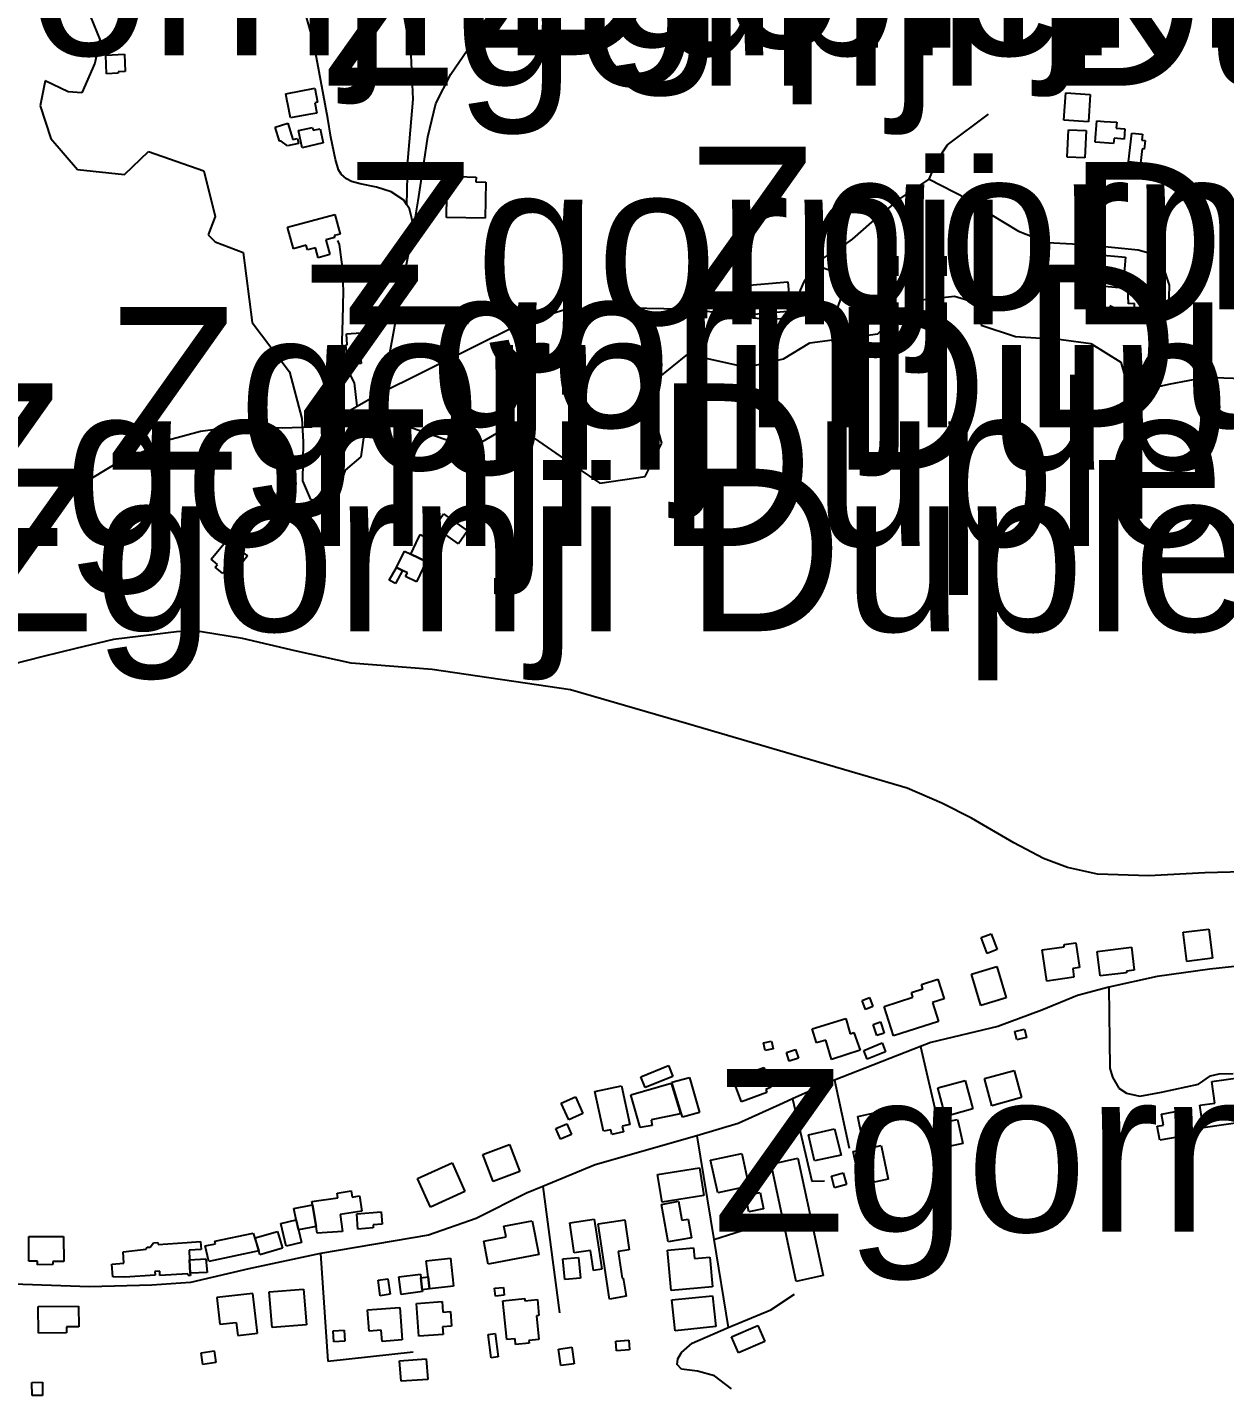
# Model space of a CAD drawing. Extents: x -8864 to 13231, y -7697 to 8949.
# Drawn here: x 3542 to 3999, y 3204 to 3726 of the extents above; entities that cross this region are included whole.
import ezdxf

# ---------------------------------------------------------------- set-up
doc = ezdxf.new("R2010")
doc.units = 0
for name, color, linetype in [('OSM_BUILDING_GARAGE', 9, 'CONTINUOUS'), ('OSM_BUILDING_GREENHOUSE', 9, 'CONTINUOUS'), ('OSM_BUILDING_HOUSE', 9, 'CONTINUOUS'), ('OSM_BUILDING_YES', 9, 'CONTINUOUS'), ('OSM_HIGHWAY_RESIDENTIAL', 8, 'CONTINUOUS'), ('OSM_HIGHWAY_SERVICE', 8, 'CONTINUOUS'), ('OSM_HIGHWAY_TRACK', 8, 'CONTINUOUS'), ('OSM_HIGHWAY_UNCLASSIFIED', 8, 'CONTINUOUS'), ('OSM_LABELS', 8, 'CONTINUOUS'), ('OSM_WATERWAY_STREAM', 4, 'CONTINUOUS')]:
    doc.layers.add(name, color=color, linetype=linetype)

msp = doc.modelspace()

# ---------------------------------------------------------------- linework, layer by layer
at = {"layer": 'OSM_BUILDING_GARAGE'}
for p, q in [((3859.058617, 3310.651029), (3864.78603, 3311.829695)), ((3860.612982, 3303.112013), (3859.058617, 3310.651029)), ((3864.78603, 3311.829695), (3866.340394, 3304.290679)), ((3866.340394, 3304.290679), (3860.612982, 3303.112013))]:
    msp.add_line(p, q, dxfattribs=at)
at = {"layer": 'OSM_BUILDING_GREENHOUSE'}
for p, q in [((3825.926914, 3292.481778), (3836.164281, 3294.672318)), ((3835.536409, 3247.703581), (3825.926914, 3292.481778)), ((3836.164281, 3294.672318), (3845.773776, 3249.894121)), ((3845.773776, 3249.894121), (3835.536409, 3247.703581))]:
    msp.add_line(p, q, dxfattribs=at)
at = {"layer": 'OSM_BUILDING_HOUSE'}
for p, q in [((3702.029503, 3653.709617), (3702.374067, 3670.255422)), ((3702.374067, 3670.255422), (3706.416946, 3670.177585)), ((3706.416946, 3670.177585), (3706.401632, 3669.299145)), ((3706.401632, 3669.299145), (3713.361817, 3669.154592)), ((3713.361817, 3669.154592), (3713.323532, 3667.297637)), ((3713.323532, 3667.297637), (3717.106075, 3667.2198)), ((3717.106075, 3667.2198), (3716.81511, 3653.398271)), ((3716.81511, 3653.398271), (3702.029503, 3653.709617)), ((3814.648199, 3627.690004), (3832.335796, 3629.135538)), ((3832.335796, 3629.135538), (3833.178063, 3618.927844)), ((3815.429209, 3618.182838), (3814.648199, 3627.690004)), ((3833.178063, 3618.927844), (3832.083116, 3618.838888)), ((3832.083116, 3618.838888), (3832.175, 3617.771416)), ((3816.317418, 3618.249555), (3815.429209, 3618.182838)), ((3816.4629, 3616.481555), (3816.317418, 3618.249555)), ((3832.175, 3617.771416), (3816.4629, 3616.481555)), ((3612.312801, 3523.255729), (3619.066248, 3531.473034)), ((3619.066248, 3531.473034), (3624.977427, 3526.591577)), ((3624.977427, 3526.591577), (3624.387841, 3525.879929)), ((3624.387841, 3525.879929), (3626.095345, 3524.53447)), ((3614.671148, 3521.298698), (3612.312801, 3523.255729)), ((3613.790596, 3520.231227), (3614.671148, 3521.298698)), ((3616.700244, 3517.807177), (3613.790596, 3520.231227)), ((3626.095345, 3524.53447), (3619.847258, 3516.572914)), ((3617.320459, 3518.585542), (3616.700244, 3517.807177)), ((3619.847258, 3516.572914), (3617.320459, 3518.585542)), ((3983.208707, 3380.915103), (3992.971342, 3382.160486)), ((3984.632903, 3369.817849), (3983.208707, 3380.915103)), ((3992.971342, 3382.160486), (3994.395538, 3371.063233)), ((3929.364903, 3374.165571), (3937.818197, 3375.433193)), ((3931.148977, 3362.256594), (3929.364903, 3374.165571)), ((3937.703342, 3376.200438), (3942.159698, 3376.867608)), ((3937.818197, 3375.433193), (3937.703342, 3376.200438)), ((3942.159698, 3376.867608), (3943.56858, 3367.493875)), ((3994.395538, 3371.063233), (3984.632903, 3369.817849)), ((3883.308237, 3361.022331), (3889.495068, 3363.023839)), ((3889.495068, 3363.023839), (3891.937641, 3355.495943)), ((3902.435345, 3364.903034), (3912.129067, 3367.805221)), ((3905.995835, 3353.038535), (3902.435345, 3364.903034)), ((3912.129067, 3367.805221), (3915.689557, 3355.940723)), ((3941.508856, 3363.813323), (3931.148977, 3362.256594)), ((3943.56858, 3367.493875), (3941.01881, 3367.104693)), ((3941.01881, 3367.104693), (3941.508856, 3363.813323)), ((3879.449125, 3357.97559), (3883.836568, 3359.398885)), ((3880.054025, 3356.107515), (3879.449125, 3357.97559)), ((3883.836568, 3359.398885), (3883.308237, 3361.022331)), ((3869.058618, 3352.549277), (3880.054025, 3356.107515)), ((3872.688021, 3341.351948), (3869.058618, 3352.549277)), ((3891.937641, 3355.495943), (3887.542541, 3354.072648)), ((3887.542541, 3354.072648), (3889.862602, 3346.911695)), ((3915.689557, 3355.940723), (3905.995835, 3353.038535)), ((3841.585415, 3344.131821), (3854.410837, 3348.012524)), ((3854.410837, 3348.012524), (3856.125998, 3342.163671)), ((3843.224006, 3338.716628), (3841.585415, 3344.131821)), ((3856.125998, 3342.163671), (3857.511909, 3342.63069)), ((3857.511909, 3342.63069), (3859.908541, 3335.981233)), ((3889.862602, 3346.911695), (3872.688021, 3341.351948)), ((3846.761525, 3339.7841), (3843.224006, 3338.716628)), ((3849.027988, 3332.311801), (3846.761525, 3339.7841)), ((3859.908541, 3335.981233), (3849.027988, 3332.311801)), ((3758.652787, 3320.147076), (3768.79827, 3322.337616)), ((3768.79827, 3322.337616), (3771.991226, 3307.604288)), ((3772.458301, 3318.868334), (3787.825837, 3323.371729)), ((3787.825837, 3323.371729), (3791.348043, 3311.640664)), ((3994.104574, 3323.938823), (4005.00044, 3325.506671)), ((3995.291404, 3315.710398), (3994.104574, 3323.938823)), ((3761.945283, 3304.968968), (3758.652787, 3320.147076)), ((3776.026449, 3306.370024), (3772.458301, 3318.868334)), ((3791.348043, 3311.640664), (3780.122927, 3309.338929)), ((3989.556334, 3314.887556), (3995.291404, 3315.710398)), ((3990.789106, 3306.281068), (3989.556334, 3314.887556)), ((3764.724763, 3305.569421), (3761.945283, 3304.968968)), ((3765.115268, 3303.790302), (3764.724763, 3305.569421)), ((3771.991226, 3307.604288), (3769.119863, 3306.981596)), ((3769.119863, 3306.981596), (3769.602252, 3304.768817)), ((3780.528746, 3307.248464), (3776.026449, 3306.370024)), ((3780.122927, 3309.338929), (3780.528746, 3307.248464)), ((3840.214817, 3303.62351), (3850.069336, 3305.880767)), ((3850.069336, 3305.880767), (3852.642077, 3295.817626)), ((4007.420042, 3308.671759), (3990.789106, 3306.281068)), ((3769.602252, 3304.768817), (3765.115268, 3303.790302)), ((3842.473623, 3293.660444), (3840.214817, 3303.62351)), ((3715.911588, 3296.095613), (3726.103013, 3299.976316)), ((3719.839612, 3285.765604), (3715.911588, 3296.095613)), ((3726.103013, 3299.976316), (3730.031038, 3289.635188)), ((3852.642077, 3295.817626), (3842.473623, 3293.660444)), ((3857.236258, 3297.240921), (3867.871788, 3299.542656)), ((3860.015738, 3284.420146), (3857.236258, 3297.240921)), ((3867.871788, 3299.542656), (3870.651268, 3286.721881)), ((3691.057067, 3286.977629), (3704.188768, 3292.88208)), ((3704.188768, 3292.88208), (3709.104542, 3281.973857)), ((3782.649727, 3288.456522), (3798.553251, 3290.991766)), ((3798.553251, 3290.991766), (3800.22247, 3280.506084)), ((3695.972841, 3276.058287), (3691.057067, 3286.977629)), ((3730.031038, 3289.635188), (3719.839612, 3285.765604)), ((3784.326603, 3277.97084), (3782.649727, 3288.456522)), ((3870.651268, 3286.721881), (3860.015738, 3284.420146)), ((3709.104542, 3281.973857), (3695.972841, 3276.058287)), ((3800.22247, 3280.506084), (3784.326603, 3277.97084)), ((3724.005003, 3268.786139), (3734.786015, 3270.865484)), ((3734.786015, 3270.865484), (3737.282187, 3257.966873)), ((3542.642043, 3264.783122), (3555.980483, 3264.860958)), ((3542.703299, 3255.442748), (3542.642043, 3264.783122)), ((3555.980483, 3264.860958), (3556.034081, 3255.309314)), ((3716.325064, 3262.992883), (3724.808985, 3264.638568)), ((3724.808985, 3264.638568), (3724.005003, 3268.786139)), ((3578.675738, 3258.91203), (3587.504223, 3259.957262)), ((3578.97436, 3254.664383), (3578.675738, 3258.91203)), ((3587.504223, 3259.957262), (3587.887071, 3260.691148)), ((3587.887071, 3260.691148), (3588.989675, 3260.813463)), ((3588.989675, 3260.813463), (3590.222447, 3262.436909)), ((3590.222447, 3262.436909), (3591.952922, 3262.548104)), ((3591.952922, 3262.548104), (3592.067776, 3261.825337)), ((3592.067776, 3261.825337), (3603.162724, 3262.503626)), ((3603.162724, 3262.503626), (3608.262265, 3262.915047)), ((3608.507288, 3259.846067), (3603.82888, 3259.601438)), ((3603.82888, 3259.601438), (3604.027961, 3255.876408)), ((3608.262265, 3262.915047), (3608.507288, 3259.846067)), ((3718.024911, 3254.241843), (3716.325064, 3262.992883)), ((3786.45524, 3259.645916), (3796.386328, 3260.546595)), ((3787.848808, 3244.234299), (3786.45524, 3259.645916)), ((3796.386328, 3260.546595), (3796.76152, 3256.443502)), ((3546.003452, 3255.464987), (3542.703299, 3255.442748)), ((3546.011109, 3254.063931), (3546.003452, 3255.464987)), ((3551.838063, 3254.097289), (3546.011109, 3254.063931)), ((3556.034081, 3255.309314), (3551.830406, 3255.287075)), ((3551.830406, 3255.287075), (3551.838063, 3254.097289)), ((3574.395492, 3254.30856), (3578.97436, 3254.664383)), ((3574.770684, 3249.371505), (3574.395492, 3254.30856)), ((3604.027961, 3255.876408), (3604.295955, 3250.817039)), ((3737.282187, 3257.966873), (3718.024911, 3254.241843)), ((3796.76152, 3256.443502), (3802.542531, 3256.966118)), ((3802.542531, 3256.966118), (3803.568565, 3245.657594)), ((3579.380179, 3249.349266), (3574.770684, 3249.371505)), ((3590.850318, 3250.027555), (3579.380179, 3249.349266)), ((3592.642049, 3251.617642), (3590.758434, 3251.495328)), ((3590.758434, 3251.495328), (3590.850318, 3250.027555)), ((3592.733932, 3249.91636), (3592.642049, 3251.617642)), ((3603.423061, 3250.516813), (3592.733932, 3249.91636)), ((3603.461345, 3249.92748), (3603.423061, 3250.516813)), ((3604.33424, 3249.960838), (3603.461345, 3249.92748)), ((3604.295955, 3250.817039), (3604.33424, 3249.960838)), ((3628.231639, 3243.088992), (3614.395497, 3241.510024)), ((3629.9468, 3227.933123), (3628.231639, 3243.088992)), ((3634.449098, 3243.711683), (3647.557828, 3244.723557)), ((3635.498102, 3230.123663), (3634.449098, 3243.711683)), ((3647.557828, 3244.723557), (3648.599176, 3231.135537)), ((3803.568565, 3245.657594), (3787.848808, 3244.234299)), ((3614.395497, 3241.510024), (3615.559356, 3231.324568)), ((3671.95293, 3236.828717), (3684.257679, 3237.751635)), ((3684.257679, 3237.751635), (3685.176515, 3225.353401)), ((3690.605306, 3239.275006), (3700.413883, 3239.975534)), ((3691.508828, 3226.754457), (3690.605306, 3239.275006)), ((3700.413883, 3239.975534), (3700.704848, 3235.928038)), ((3788.101488, 3240.676062), (3803.583879, 3242.24391)), ((3789.303632, 3228.856041), (3788.101488, 3240.676062)), ((3803.583879, 3242.24391), (3804.786023, 3230.423889)), ((3672.557831, 3228.700368), (3671.95293, 3236.828717)), ((3700.704848, 3235.928038), (3703.599182, 3236.139309)), ((3703.599182, 3236.139309), (3703.997344, 3230.590682)), ((3615.559356, 3231.324568), (3621.861041, 3232.047335)), ((3621.861041, 3232.047335), (3622.427657, 3227.076922)), ((3622.427657, 3227.076922), (3629.9468, 3227.933123)), ((3648.599176, 3231.135537), (3635.498102, 3230.123663)), ((3677.18264, 3229.045072), (3672.557831, 3228.700368)), ((3677.504233, 3224.775187), (3677.18264, 3229.045072)), ((3700.812045, 3227.421626), (3691.508828, 3226.754457)), ((3703.997344, 3230.590682), (3700.605307, 3230.346053)), ((3700.605307, 3230.346053), (3700.812045, 3227.421626)), ((3804.786023, 3230.423889), (3789.303632, 3228.856041)), ((3685.176515, 3225.353401), (3677.504233, 3224.775187))]:
    msp.add_line(p, q, dxfattribs=at)
at = {"layer": 'OSM_BUILDING_YES'}
for p, q in [((3572.067774, 3715.678549), (3579.25001, 3715.978776)), ((3572.351082, 3708.595432), (3572.067774, 3715.678549)), ((3579.25001, 3715.978776), (3579.518004, 3709.384916)), ((3576.807437, 3708.773344), (3572.351082, 3708.595432)), ((3579.518004, 3709.384916), (3576.792124, 3709.273721)), ((3576.792124, 3709.273721), (3576.807437, 3708.773344)), ((3640.75844, 3700.934102), (3651.884015, 3703.013447)), ((3651.884015, 3703.013447), (3652.879421, 3697.676091)), ((3641.294428, 3698.076392), (3640.75844, 3700.934102)), ((3641.508823, 3696.931085), (3641.294428, 3698.076392)), ((3652.879421, 3697.676091), (3651.876358, 3697.487059)), ((3651.876358, 3697.487059), (3652.60377, 3693.561878)), ((3937.63443, 3690.882081), (3938.338871, 3701.234328)), ((3938.338871, 3701.234328), (3947.703343, 3700.589398)), ((3947.703343, 3700.589398), (3947.006559, 3690.24827)), ((3642.488915, 3691.682684), (3641.508823, 3696.931085)), ((3648.767629, 3692.850231), (3642.488915, 3691.682684)), ((3652.60377, 3693.561878), (3648.767629, 3692.850231)), ((3636.69259, 3688.124446), (3641.547108, 3689.647817)), ((3638.338838, 3682.77597), (3636.69259, 3688.124446)), ((3641.547108, 3689.647817), (3643.438379, 3683.509857)), ((3645.605301, 3686.890183), (3650.957522, 3688.068849)), ((3647.02184, 3680.351921), (3645.605301, 3686.890183)), ((3650.957522, 3688.068849), (3651.217859, 3687.012497)), ((3651.217859, 3687.012497), (3653.813572, 3687.568472)), ((3653.813572, 3687.568472), (3655.008059, 3682.153279)), ((3947.006559, 3690.24827), (3937.63443, 3690.882081)), ((3938.959085, 3676.693608), (3939.380219, 3687.201529)), ((3939.380219, 3687.201529), (3946.141322, 3686.934661)), ((3946.141322, 3686.934661), (3945.712532, 3676.415621)), ((3949.609929, 3682.475744), (3950.214829, 3690.604093)), ((3950.214829, 3690.604093), (3953.070879, 3690.381703)), ((3953.070879, 3690.381703), (3957.818199, 3690.036999)), ((3957.818199, 3690.036999), (3957.657403, 3687.82422)), ((3957.657403, 3687.82422), (3960.926928, 3687.590711)), ((3960.926928, 3687.590711), (3960.635964, 3683.632171)), ((3638.997337, 3682.864926), (3638.338838, 3682.77597)), ((3641.43991, 3681.007971), (3638.997337, 3682.864926)), ((3645.574673, 3681.886411), (3641.43991, 3681.007971)), ((3643.438379, 3683.509857), (3645.176511, 3683.8768)), ((3645.176511, 3683.8768), (3645.574673, 3681.886411)), ((3655.008059, 3682.153279), (3647.02184, 3680.351921)), ((3956.639026, 3681.953128), (3949.609929, 3682.475744)), ((3956.784508, 3683.921278), (3956.639026, 3681.953128)), ((3960.635964, 3683.632171), (3956.784508, 3683.921278)), ((3962.335811, 3674.992326), (3963.553269, 3685.922787)), ((3963.553269, 3685.922787), (3967.680375, 3685.455768)), ((3967.680375, 3685.455768), (3967.427695, 3683.265228)), ((3967.427695, 3683.265228), (3968.675781, 3683.131794)), ((3968.675781, 3683.131794), (3968.292932, 3679.795946)), ((3945.712532, 3676.415621), (3938.959085, 3676.693608)), ((3967.504264, 3679.884902), (3966.899364, 3674.480829)), ((3968.292932, 3679.795946), (3967.504264, 3679.884902)), ((3966.899364, 3674.480829), (3962.335811, 3674.992326)), ((3641.416939, 3650.051304), (3659.403159, 3654.910522)), ((3643.660431, 3641.767282), (3641.416939, 3650.051304)), ((3659.403159, 3654.910522), (3661.439912, 3647.404864)), ((3659.464414, 3646.048286), (3656.041749, 3645.125368)), ((3656.041749, 3645.125368), (3657.557829, 3639.543383)), ((3661.439912, 3647.404864), (3659.257676, 3646.815531)), ((3659.257676, 3646.815531), (3659.464414, 3646.048286)), ((3648.560891, 3643.090501), (3643.660431, 3641.767282)), ((3649.035623, 3641.322502), (3648.560891, 3643.090501)), ((3652.121381, 3642.156464), (3649.035623, 3641.322502)), ((3653.155072, 3638.353597), (3652.121381, 3642.156464)), ((3657.557829, 3639.543383), (3653.155072, 3638.353597)), ((3839.456777, 3617.715819), (3845.574695, 3634.684165)), ((3845.574695, 3634.684165), (3855.505784, 3631.081449)), ((3948.905488, 3627.734482), (3949.900893, 3639.554502)), ((3949.900893, 3639.554502), (3961.179608, 3638.598226)), ((3961.179608, 3638.598226), (3960.184202, 3626.778205)), ((3855.505784, 3631.081449), (3849.387866, 3614.113103)), ((3960.184202, 3626.778205), (3948.905488, 3627.734482)), ((3962.075474, 3627.222985), (3973.714066, 3627.589928)), ((3962.282212, 3620.818157), (3962.075474, 3627.222985)), ((3973.714066, 3627.589928), (3974.028002, 3617.815894)), ((3964.586959, 3620.884874), (3962.282212, 3620.818157)), ((3964.694157, 3617.515668), (3964.586959, 3620.884874)), ((3849.387866, 3614.113103), (3839.456777, 3617.715819)), ((3974.028002, 3617.815894), (3964.694157, 3617.515668)), ((3663.905456, 3609.276124), (3669.40316, 3609.665306)), ((3664.204078, 3605.161912), (3663.905456, 3609.276124)), ((3669.40316, 3609.665306), (3669.75538, 3604.672654)), ((3663.691061, 3605.117434), (3664.204078, 3605.161912)), ((3664.380188, 3597.478342), (3663.691061, 3605.117434)), ((3669.75538, 3604.672654), (3668.928428, 3604.605937)), ((3668.928428, 3604.605937), (3669.518014, 3597.945361)), ((3669.518014, 3597.945361), (3664.380188, 3597.478342)), ((3697.450636, 3535.609485), (3700.880958, 3540.568779)), ((3700.880958, 3540.568779), (3710.115262, 3534.152832)), ((3706.677283, 3529.193538), (3697.450636, 3535.609485)), ((3690.528736, 3529.604959), (3691.975903, 3532.685058)), ((3691.975903, 3532.685058), (3697.871769, 3529.905185)), ((3710.115262, 3534.152832), (3706.677283, 3529.193538)), ((3683.024907, 3520.086673), (3685.995811, 3526.380306)), ((3685.995811, 3526.380306), (3688.461355, 3525.212759)), ((3688.461355, 3525.212759), (3690.528736, 3529.604959)), ((3694.341907, 3522.432886), (3688.461355, 3525.212759)), ((3688.461355, 3525.212759), (3694.341907, 3522.432886)), ((3695.77376, 3525.468508), (3695.153545, 3524.156408)), ((3696.45523, 3526.914042), (3695.77376, 3525.468508)), ((3697.871769, 3529.905185), (3696.45523, 3526.914042)), ((3680.191829, 3515.271933), (3683.024907, 3520.086673)), ((3683.024907, 3520.086673), (3685.276056, 3519.019202)), ((3685.276056, 3519.019202), (3683.024907, 3520.086673)), ((3694.341907, 3522.432886), (3690.681876, 3514.693719)), ((3695.153545, 3524.156408), (3694.341907, 3522.432886)), ((3682.619088, 3513.993191), (3680.191829, 3515.271933)), ((3685.276056, 3519.019202), (3682.619088, 3513.993191)), ((3687.182641, 3518.118523), (3685.276056, 3519.019202)), ((3686.493514, 3516.672989), (3687.182641, 3518.118523)), ((3690.681876, 3514.693719), (3686.493514, 3516.672989)), ((3906.03412, 3378.891355), (3909.900889, 3380.359128)), ((3908.346524, 3372.842351), (3906.03412, 3378.891355)), ((3909.900889, 3380.359128), (3912.205637, 3374.310124)), ((3912.205637, 3374.310124), (3908.346524, 3372.842351)), ((3950.367969, 3373.642955), (3963.438414, 3375.199684)), ((3951.478229, 3364.246984), (3950.367969, 3373.642955)), ((3963.438414, 3375.199684), (3964.479762, 3366.426404)), ((3961.593085, 3365.447889), (3951.478229, 3364.246984)), ((3964.479762, 3366.426404), (3961.524172, 3366.07058)), ((3961.524172, 3366.07058), (3961.593085, 3365.447889)), ((3860.681894, 3354.939968), (3863.430746, 3355.99632)), ((3862.014207, 3351.437328), (3860.681894, 3354.939968)), ((3864.770716, 3352.549277), (3862.014207, 3351.437328)), ((3863.430746, 3355.99632), (3864.770716, 3352.549277)), ((3864.824314, 3345.777506), (3867.649736, 3346.744902)), ((3866.286795, 3341.518741), (3864.824314, 3345.777506)), ((3869.112217, 3342.475017), (3866.286795, 3341.518741)), ((3867.649736, 3346.744902), (3869.112217, 3342.475017)), ((3918.89017, 3343.07547), (3922.588486, 3343.998387)), ((3919.678838, 3339.873056), (3918.89017, 3343.07547)), ((3922.588486, 3343.998387), (3923.392468, 3340.795974)), ((3823.047893, 3338.749987), (3826.095367, 3339.372679)), ((3823.660451, 3335.792202), (3823.047893, 3338.749987)), ((3826.095367, 3339.372679), (3826.700267, 3336.414893)), ((3861.263824, 3335.83668), (3868.262293, 3338.705509)), ((3868.262293, 3338.705509), (3869.648205, 3335.336303)), ((3923.392468, 3340.795974), (3919.678838, 3339.873056)), ((3826.700267, 3336.414893), (3823.660451, 3335.792202)), ((3831.761524, 3335.102793), (3835.230131, 3336.236982)), ((3832.864127, 3331.711348), (3831.761524, 3335.102793)), ((3836.340391, 3332.856656), (3832.864127, 3331.711348)), ((3835.230131, 3336.236982), (3836.340391, 3332.856656)), ((3862.649735, 3332.456354), (3861.263824, 3335.83668)), ((3869.648205, 3335.336303), (3862.649735, 3332.456354)), ((3776.279129, 3325.806897), (3786.815118, 3330.032305)), ((3786.815118, 3330.032305), (3788.484337, 3325.862495)), ((3811.371016, 3324.961816), (3823.185719, 3329.354016)), ((3823.185719, 3329.354016), (3823.683422, 3327.986318)), ((3823.683422, 3327.986318), (3825.988169, 3321.770522)), ((3907.305177, 3325.08413), (3918.729374, 3328.197588)), ((3918.729374, 3328.197588), (3921.524168, 3317.86758)), ((3777.933034, 3321.637088), (3776.279129, 3325.806897)), ((3788.484337, 3325.862495), (3777.933034, 3321.637088)), ((3788.07086, 3323.705313), (3794.81665, 3325.54003)), ((3791.60838, 3311.974249), (3788.07086, 3323.705313)), ((3794.81665, 3325.54003), (3798.668105, 3312.185519)), ((3814.632885, 3316.155178), (3811.371016, 3324.961816)), ((3825.988169, 3321.770522), (3823.867189, 3320.969918)), ((3889.502725, 3321.537012), (3899.985115, 3324.405841)), ((3892.09078, 3312.007607), (3889.502725, 3321.537012)), ((3899.985115, 3324.405841), (3902.940705, 3313.542097)), ((3910.09997, 3314.743002), (3907.305177, 3325.08413)), ((3745.873306, 3315.732637), (3751.271469, 3318.145567)), ((3751.271469, 3318.145567), (3754.119861, 3311.751859)), ((3824.311293, 3319.746774), (3814.632885, 3316.155178)), ((3823.867189, 3320.969918), (3824.311293, 3319.746774)), ((3921.524168, 3317.86758), (3910.09997, 3314.743002)), ((3748.714041, 3309.338929), (3745.873306, 3315.732637)), ((3754.119861, 3311.751859), (3748.714041, 3309.338929)), ((3792.106083, 3310.328564), (3791.60838, 3311.974249)), ((3798.668105, 3312.185519), (3792.106083, 3310.328564)), ((3894.387871, 3312.630299), (3892.09078, 3312.007607)), ((3894.755405, 3311.29596), (3894.387871, 3312.630299)), ((3902.940705, 3313.542097), (3894.755405, 3311.29596)), ((3974.954495, 3311.562827), (3984.357253, 3313.241871)), ((3975.720192, 3307.326301), (3974.954495, 3311.562827)), ((3984.357253, 3313.241871), (3985.345002, 3307.837797)), ((3743.813581, 3306.058678), (3747.986629, 3307.804439)), ((3745.536399, 3301.944466), (3743.813581, 3306.058678)), ((3747.986629, 3307.804439), (3749.709447, 3303.690227)), ((3891.225542, 3308.271458), (3897.106094, 3309.494602)), ((3893.170413, 3299.031159), (3891.225542, 3308.271458)), ((3897.106094, 3309.494602), (3899.035651, 3300.254303)), ((3973.262305, 3306.89264), (3975.720192, 3307.326301)), ((3974.295996, 3301.533045), (3973.262305, 3306.89264)), ((3985.345002, 3307.837797), (3983.790637, 3307.548691)), ((3983.790637, 3307.548691), (3984.533363, 3303.345522)), ((3749.709447, 3303.690227), (3745.536399, 3301.944466)), ((3899.035651, 3300.254303), (3893.170413, 3299.031159)), ((3984.533363, 3303.345522), (3974.295996, 3301.533045)), ((3802.841153, 3293.982909), (3814.740082, 3296.562632)), ((3814.740082, 3296.562632), (3817.458306, 3284.064322)), ((3805.559377, 3281.47348), (3802.841153, 3293.982909)), ((3848.920791, 3287.822711), (3853.446059, 3289.101452)), ((3850.153562, 3283.352674), (3848.920791, 3287.822711)), ((3854.686488, 3284.620297), (3850.153562, 3283.352674)), ((3853.446059, 3289.101452), (3854.686488, 3284.620297)), ((3650.6589, 3278.137632), (3660.620617, 3279.549808)), ((3660.337309, 3281.373405), (3665.750786, 3282.196247)), ((3660.620617, 3279.549808), (3660.337309, 3281.373405)), ((3665.750786, 3282.196247), (3666.049407, 3279.894512)), ((3666.049407, 3279.894512), (3668.882486, 3280.317053)), ((3668.882486, 3280.317053), (3669.770694, 3274.479319)), ((3817.458306, 3284.064322), (3805.559377, 3281.47348)), ((3816.187249, 3280.417128), (3821.730895, 3281.584675)), ((3817.47362, 3274.268049), (3816.187249, 3280.417128)), ((3821.730895, 3281.584675), (3823.024922, 3275.435596)), ((3643.821227, 3275.457835), (3650.880953, 3276.892249)), ((3644.701779, 3271.154591), (3643.821227, 3275.457835)), ((3650.880953, 3276.892249), (3650.6589, 3278.137632)), ((3650.880953, 3276.892249), (3652.32812, 3268.630466)), ((3652.32812, 3268.630466), (3650.880953, 3276.892249)), ((3669.770694, 3274.479319), (3661.439912, 3273.200578)), ((3667.802853, 3273.534162), (3677.152012, 3274.223571)), ((3677.152012, 3274.223571), (3677.496576, 3269.497787)), ((3784.119865, 3277.081281), (3790.551718, 3278.248827)), ((3786.715577, 3262.726016), (3784.119865, 3277.081281)), ((3790.551718, 3278.248827), (3791.868717, 3270.998918)), ((3823.024922, 3275.435596), (3817.47362, 3274.268049)), ((3638.798256, 3269.742415), (3644.701779, 3271.154591)), ((3640.873294, 3261.09145), (3638.798256, 3269.742415)), ((3645.597644, 3267.396202), (3644.701779, 3271.154591)), ((3644.701779, 3271.154591), (3645.597644, 3267.396202)), ((3661.439912, 3273.200578), (3662.435318, 3266.706794)), ((3668.239301, 3267.67419), (3667.802853, 3273.534162)), ((3677.496576, 3269.497787), (3674.05094, 3269.242038)), ((3674.05094, 3269.242038), (3674.135166, 3268.10785)), ((3749.081576, 3270.042642), (3758.438392, 3271.477056)), ((3750.827365, 3258.578445), (3749.081576, 3270.042642)), ((3758.438392, 3271.477056), (3760.191837, 3260.012859)), ((3759.977442, 3269.597862), (3770.092298, 3271.132352)), ((3764.280659, 3240.93181), (3759.977442, 3269.597862)), ((3770.092298, 3271.132352), (3771.799802, 3259.79047)), ((3791.868717, 3270.998918), (3794.334261, 3271.443698)), ((3794.334261, 3271.443698), (3795.612975, 3264.349462)), ((3613.683399, 3262.981764), (3628.262267, 3266.061863)), ((3628.262267, 3266.061863), (3630.45216, 3259.390168)), ((3629.027964, 3264.293864), (3637.62674, 3266.78463)), ((3630.45216, 3259.390168), (3629.027964, 3264.293864)), ((3637.62674, 3266.78463), (3639.502697, 3260.335325)), ((3652.32812, 3268.630466), (3645.597644, 3267.396202)), ((3645.597644, 3267.396202), (3646.76916, 3262.503626)), ((3652.772224, 3266.150819), (3652.32812, 3268.630466)), ((3662.435318, 3266.706794), (3652.772224, 3266.150819)), ((3674.135166, 3268.10785), (3668.239301, 3267.67419)), ((3795.612975, 3264.349462), (3786.715577, 3262.726016)), ((3609.985083, 3261.236004), (3613.936079, 3262.014368)), ((3611.424593, 3255.342672), (3609.985083, 3261.236004)), ((3630.45216, 3259.390168), (3611.424593, 3255.342672)), ((3613.936079, 3262.014368), (3613.683399, 3262.981764)), ((3630.903921, 3257.833439), (3630.45216, 3259.390168)), ((3639.502697, 3260.335325), (3630.903921, 3257.833439)), ((3646.76916, 3262.503626), (3640.873294, 3261.09145)), ((3757.006538, 3259.523602), (3750.827365, 3258.578445)), ((3758.170398, 3251.88451), (3757.006538, 3259.523602)), ((3760.191837, 3260.012859), (3761.355697, 3252.362648)), ((3771.799802, 3259.79047), (3767.634411, 3259.1233)), ((3767.634411, 3259.1233), (3769.12752, 3248.893367)), ((3604.027961, 3255.876408), (3610.191821, 3256.26559)), ((3604.295955, 3250.817039), (3604.027961, 3255.876408)), ((3610.191821, 3256.26559), (3610.704838, 3251.028309)), ((3694.318936, 3255.520584), (3703.55324, 3256.610295)), ((3695.031034, 3249.393744), (3694.318936, 3255.520584)), ((3703.55324, 3256.610295), (3704.801326, 3245.913343)), ((3746.447579, 3256.243351), (3752.458299, 3256.832684)), ((3747.220932, 3248.38187), (3746.447579, 3256.243351)), ((3752.458299, 3256.832684), (3753.231653, 3248.971203)), ((3610.704838, 3251.028309), (3604.295955, 3250.817039)), ((3675.949868, 3248.115002), (3679.732411, 3248.659857)), ((3676.799791, 3242.221671), (3675.949868, 3248.115002)), ((3679.732411, 3248.659857), (3680.589991, 3242.766526)), ((3683.874831, 3249.393744), (3692.113729, 3250.483454)), ((3684.747725, 3242.666451), (3683.874831, 3249.393744)), ((3692.113729, 3250.483454), (3692.31281, 3249.071279)), ((3692.31281, 3249.071279), (3695.031034, 3249.393744)), ((3692.825827, 3244.44557), (3692.31281, 3249.071279)), ((3692.31281, 3249.071279), (3692.825827, 3244.44557)), ((3695.574679, 3244.812513), (3695.031034, 3249.393744)), ((3695.031034, 3249.393744), (3695.574679, 3244.812513)), ((3753.231653, 3248.971203), (3747.220932, 3248.38187)), ((3761.355697, 3252.362648), (3758.170398, 3251.88451)), ((3769.12752, 3248.893367), (3769.510368, 3248.948964)), ((3769.510368, 3248.948964), (3770.590001, 3241.999281)), ((3680.589991, 3242.766526), (3676.799791, 3242.221671)), ((3692.910054, 3243.7784), (3684.747725, 3242.666451)), ((3695.574679, 3244.812513), (3692.825827, 3244.44557)), ((3692.825827, 3244.44557), (3692.910054, 3243.7784)), ((3704.801326, 3245.913343), (3695.574679, 3244.812513)), ((3720.45217, 3245.046022), (3723.828893, 3245.357368)), ((3720.712507, 3242.077118), (3720.45217, 3245.046022)), ((3723.828893, 3245.357368), (3724.08923, 3242.388463)), ((3546.309731, 3238.08522), (3561.631326, 3238.274251)), ((3546.4399, 3227.877526), (3546.309731, 3238.08522)), ((3561.631326, 3238.274251), (3561.730866, 3230.40165)), ((3724.08923, 3242.388463), (3720.712507, 3242.077118)), ((3723.553242, 3240.26464), (3731.922309, 3241.14308)), ((3725.069322, 3225.453476), (3723.553242, 3240.26464)), ((3731.922309, 3241.14308), (3731.998879, 3240.331357)), ((3731.998879, 3240.331357), (3736.784484, 3240.820615)), ((3736.784484, 3240.820615), (3737.335786, 3234.660416)), ((3770.590001, 3241.999281), (3764.280659, 3240.93181)), ((3737.335786, 3234.660416), (3736.355694, 3234.560341)), ((3736.355694, 3234.560341), (3737.320472, 3225.509074)), ((3557.067772, 3228.022079), (3546.4399, 3227.877526)), ((3561.730866, 3230.40165), (3557.037144, 3230.334933)), ((3557.037144, 3230.334933), (3557.067772, 3228.022079)), ((3658.859514, 3228.811563), (3663.06319, 3229.067311)), ((3659.112194, 3224.597275), (3658.859514, 3228.811563)), ((3663.06319, 3229.067311), (3663.308213, 3224.841904)), ((3717.955998, 3227.477224), (3720.643594, 3227.821928)), ((3719.096886, 3218.503793), (3717.955998, 3227.477224)), ((3720.643594, 3227.821928), (3721.784483, 3218.848498)), ((3810.789086, 3226.487589), (3820.873314, 3230.902028)), ((3820.873314, 3230.902028), (3823.537939, 3224.786307)), ((3663.308213, 3224.841904), (3659.112194, 3224.597275)), ((3728.23165, 3225.764822), (3725.069322, 3225.453476)), ((3728.430731, 3223.629879), (3728.23165, 3225.764822)), ((3733.645127, 3224.163615), (3728.430731, 3223.629879)), ((3737.320472, 3225.509074), (3733.545586, 3225.108772)), ((3733.545586, 3225.108772), (3733.645127, 3224.163615)), ((3744.824301, 3221.884119), (3749.923842, 3222.551289)), ((3745.651254, 3215.623845), (3744.824301, 3221.884119)), ((3749.923842, 3222.551289), (3750.758452, 3216.291014)), ((3766.692604, 3224.841904), (3771.593064, 3225.242206)), ((3766.991226, 3221.183591), (3766.692604, 3224.841904)), ((3771.593064, 3225.242206), (3771.884029, 3221.595012)), ((3813.446055, 3220.371868), (3810.789086, 3226.487589)), ((3823.537939, 3224.786307), (3813.446055, 3220.371868)), ((3608.484317, 3220.483063), (3613.392434, 3221.172471)), ((3609.119845, 3215.979668), (3608.484317, 3220.483063)), ((3614.027962, 3216.680196), (3609.119845, 3215.979668)), ((3613.392434, 3221.172471), (3614.027962, 3216.680196)), ((3684.196423, 3217.436322), (3694.372535, 3218.12573)), ((3684.732411, 3209.563721), (3684.196423, 3217.436322)), ((3694.372535, 3218.12573), (3694.908522, 3210.25313)), ((3721.784483, 3218.848498), (3719.096886, 3218.503793)), ((3771.884029, 3221.595012), (3766.991226, 3221.183591)), ((3750.758452, 3216.291014), (3745.651254, 3215.623845)), ((3543.844187, 3209.118941), (3547.87941, 3209.174539)), ((3543.9131, 3204.092931), (3543.844187, 3209.118941)), ((3547.87941, 3209.174539), (3547.933009, 3204.137409)), ((3694.908522, 3210.25313), (3684.732411, 3209.563721)), ((3547.933009, 3204.137409), (3543.9131, 3204.092931))]:
    msp.add_line(p, q, dxfattribs=at)
at = {"layer": 'OSM_HIGHWAY_RESIDENTIAL'}
for p, q in [((3650.651243, 3723.073012), (3646.539451, 3737.739623)), ((3652.496573, 3714.755631), (3650.651243, 3723.073012)), ((3656.807446, 3691.460294), (3652.496573, 3714.755631)), ((3657.940678, 3684.377177), (3656.807446, 3691.460294)), ((3659.686466, 3675.859646), (3657.940678, 3684.377177)), ((3660.812041, 3671.956704), (3659.686466, 3675.859646)), ((3661.838075, 3670.210944), (3660.812041, 3671.956704)), ((3663.897799, 3668.476303), (3661.838075, 3670.210944)), ((3665.842669, 3667.44219), (3663.897799, 3668.476303)), ((3669.135166, 3666.619348), (3665.842669, 3667.44219)), ((3675.398566, 3665.285009), (3669.135166, 3666.619348)), ((3680.942212, 3663.550368), (3675.398566, 3665.285009)), ((3685.766102, 3660.359073), (3680.942212, 3663.550368)), ((3686.891676, 3658.602193), (3685.766102, 3660.359073)), ((3687.925367, 3656.978747), (3686.891676, 3658.602193)), ((3689.617557, 3650.151379), (3687.925367, 3656.978747)), ((3661.225517, 3643.435205), (3660.605303, 3644.86962)), ((3662.351092, 3634.806479), (3661.225517, 3643.435205)), ((3662.764568, 3625.5773), (3662.351092, 3634.806479)), ((3662.55783, 3614.691317), (3662.764568, 3625.5773)), ((3662.251551, 3606.685282), (3662.55783, 3614.691317)), ((3662.458289, 3601.24785), (3662.251551, 3606.685282)), ((3663.070847, 3598.278946), (3662.458289, 3601.24785)), ((3663.99734, 3596.321915), (3663.070847, 3598.278946)), ((3666.975901, 3590.573137), (3663.99734, 3596.321915)), ((3668.009591, 3581.74426), (3666.975901, 3590.573137)), ((4015.681911, 3369.217397), (3993.354191, 3366.904542)), ((3973.30059, 3364.069072), (3954.793696, 3359.988218)), ((3993.354191, 3366.904542), (3973.30059, 3364.069072)), ((3954.793696, 3359.988218), (3942.902424, 3356.785804)), ((3942.902424, 3356.785804), (3929.181136, 3351.159341)), ((3929.181136, 3351.159341), (3912.397061, 3344.988022)), ((3912.397061, 3344.988022), (3886.838099, 3338.850062)), ((3882.910074, 3337.304453), (3850.145905, 3324.450319)), ((3886.838099, 3338.850062), (3882.910074, 3337.304453)), ((3849.433807, 3324.172332), (3834.112213, 3317.322725)), ((3850.145905, 3324.450319), (3849.433807, 3324.172332)), ((3834.112213, 3317.322725), (3830.55938, 3315.732637)), ((3830.55938, 3315.732637), (3813.338857, 3307.937873)), ((3813.338857, 3307.937873), (3797.588472, 3303.267686)), ((3797.588472, 3303.267686), (3758.759984, 3292.148193)), ((3797.588472, 3303.267686), (3804.050954, 3263.682292)), ((3758.759984, 3292.148193), (3738.859523, 3283.953127)), ((3732.611436, 3281.373405), (3713.369474, 3271.732805)), ((3738.859523, 3283.953127), (3732.611436, 3281.373405)), ((3713.369474, 3271.732805), (3695.199487, 3265.272379)), ((3695.199487, 3265.272379), (3654.043281, 3258.333816)), ((3804.050954, 3263.682292), (3809.609913, 3230.068066)), ((3654.043281, 3258.333816), (3626.600705, 3252.429365)), ((3626.600705, 3252.429365), (3604.418467, 3247.303279)), ((3565.911571, 3245.657594), (3533.17803, 3246.736185)), ((3589.586918, 3246.246927), (3565.911571, 3245.657594)), ((3604.418467, 3247.303279), (3589.586918, 3246.246927))]:
    msp.add_line(p, q, dxfattribs=at)
at = {"layer": 'OSM_HIGHWAY_SERVICE'}
for p, q in [((3688.629808, 3715.622952), (3685.452166, 3733.536454)), ((3689.311278, 3698.832518), (3688.629808, 3715.622952)), ((3687.274525, 3675.248074), (3689.311278, 3698.832518)), ((3686.891676, 3658.602193), (3687.274525, 3675.248074)), ((3886.279141, 3668.309511), (3900.635957, 3660.981765)), ((3900.635957, 3660.981765), (3909.357244, 3655.16627)), ((3909.357244, 3655.16627), (3920.299053, 3648.505694)), ((3920.299053, 3648.505694), (3931.416971, 3644.224689)), ((3931.416971, 3644.224689), (3945.612991, 3643.368488)), ((3945.612991, 3643.368488), (3965.965214, 3641.322502)), ((3965.965214, 3641.322502), (3970.926929, 3639.954804)), ((3970.926929, 3639.954804), (3975.199518, 3635.851711)), ((3975.199518, 3635.851711), (3977.772259, 3627.823438)), ((3977.772259, 3627.823438), (3977.596149, 3618.761051)), ((3964.25771, 3615.680952), (3955.191859, 3619.950837)), ((3977.596149, 3618.761051), (3973.660467, 3616.025656)), ((3973.660467, 3616.025656), (3964.25771, 3615.680952)), ((3954.793696, 3359.988218), (3955.122946, 3339.639546)), ((3882.910074, 3337.304453), (3889.21176, 3310.328564)), ((3955.122946, 3339.639546), (3955.222487, 3329.076028)), ((3955.222487, 3329.076028), (3956.14898, 3325.684583)), ((3993.629842, 3326.19608), (3996.914681, 3326.918847)), ((3996.914681, 3326.918847), (4002.259245, 3327.018922)), ((3850.145905, 3324.450319), (3855.720179, 3298.508543)), ((3956.14898, 3325.684583), (3958.614524, 3321.481415)), ((3958.614524, 3321.481415), (3961.593085, 3319.524384)), ((3974.939181, 3319.935805), (3989.01269, 3322.915829)), ((3989.01269, 3322.915829), (3993.629842, 3326.19608)), ((3834.112213, 3317.322725), (3841.539473, 3285.910158)), ((3961.593085, 3319.524384), (3966.623713, 3318.401315)), ((3966.623713, 3318.401315), (3974.939181, 3319.935805)), ((3841.539473, 3285.910158), (3846.263822, 3286.110309)), ((3738.859523, 3283.953127), (3745.199493, 3235.705648)), ((3804.050954, 3263.682292), (3820.061676, 3268.786139)), ((3654.043281, 3258.333816), (3656.761504, 3217.25841)), ((3825.773774, 3236.884315), (3834.839625, 3242.788765)), ((3809.609913, 3230.068066), (3825.773774, 3236.884315)), ((3795.835027, 3224.085779), (3809.609913, 3230.068066)), ((3791.692607, 3220.53866), (3795.835027, 3224.085779)), ((3656.761504, 3217.25841), (3689.311278, 3220.850006)), ((3790.115271, 3216.013027), (3790.314352, 3218.181328)), ((3790.314352, 3218.181328), (3791.692607, 3220.53866)), ((3791.692607, 3214.233908), (3790.115271, 3216.013027)), ((3797.802868, 3213.455544), (3791.692607, 3214.233908)), ((3804.303634, 3211.676425), (3797.802868, 3213.455544)), ((3810.8044, 3206.75049), (3804.303634, 3211.676425))]:
    msp.add_line(p, q, dxfattribs=at)
at = {"layer": 'OSM_HIGHWAY_TRACK'}
for p, q in [((3696.638997, 3481.212927), (3665.743129, 3483.636976)), ((3749.395512, 3473.48488), (3696.638997, 3481.212927)), ((3794.510371, 3460.408356), (3749.395512, 3473.48488)), ((3877.856475, 3435.945472), (3794.510371, 3460.408356)), ((3891.057089, 3430.174456), (3877.856475, 3435.945472)), ((3902.420031, 3424.481275), (3891.057089, 3430.174456)), ((3918.576235, 3415.085304), (3902.420031, 3424.481275)), ((3929.923862, 3409.091898), (3918.576235, 3415.085304)), ((3939.012684, 3405.644855), (3929.923862, 3409.091898)), ((3950.421567, 3403.154088), (3939.012684, 3405.644855)), ((3970.122948, 3402.46468), (3950.421567, 3403.154088)), ((3991.401664, 3403.665585), (3970.122948, 3402.46468)), ((4010.888649, 3404.099245), (3991.401664, 3403.665585))]:
    msp.add_line(p, q, dxfattribs=at)
at = {"layer": 'OSM_HIGHWAY_UNCLASSIFIED'}
for p, q in [((3710.099948, 3717.724536), (3720.789077, 3730.978971)), ((3703.691066, 3708.43976), (3710.099948, 3717.724536)), ((3697.97131, 3697.164594), (3703.691066, 3708.43976)), ((3694.962121, 3684.521731), (3697.97131, 3697.164594)), ((3893.27761, 3681.486109), (3908.844227, 3693.117099)), ((3693.522611, 3675.092401), (3694.962121, 3684.521731)), ((3889.257702, 3675.403747), (3893.27761, 3681.486109)), ((3691.210207, 3660.058847), (3693.522611, 3675.092401)), ((3886.279141, 3668.309511), (3889.257702, 3675.403747)), ((3875.383274, 3661.026243), (3886.279141, 3668.309511)), ((3864.395524, 3651.88602), (3875.383274, 3661.026243)), ((3689.617557, 3650.151379), (3691.210207, 3660.058847)), ((3684.020313, 3621.363012), (3689.617557, 3650.151379)), ((3857.052491, 3645.381117), (3864.395524, 3651.88602)), ((3852.940699, 3642.512288), (3857.052491, 3645.381117)), ((3844.387865, 3637.163812), (3850.130592, 3641.011156)), ((3850.130592, 3641.011156), (3852.940699, 3642.512288)), ((3838.51497, 3629.213374), (3842.320484, 3635.362454)), ((3842.320484, 3635.362454), (3844.387865, 3637.163812)), ((3837.182658, 3625.933124), (3838.51497, 3629.213374)), ((3834.717114, 3617.615743), (3837.182658, 3625.933124)), ((3680.421538, 3601.970617), (3684.020313, 3621.363012)), ((3747.121392, 3618.538661), (3759.295972, 3619.528296)), ((3759.295972, 3619.528296), (3791.386328, 3618.838888)), ((3791.386328, 3618.838888), (3798.828901, 3618.282913)), ((3729.839614, 3612.945557), (3747.121392, 3618.538661)), ((3798.828901, 3618.282913), (3809.196437, 3616.948574)), ((3809.196437, 3616.948574), (3817.465963, 3615.514159)), ((3817.465963, 3615.514159), (3825.383269, 3614.947065)), ((3825.383269, 3614.947065), (3833.997359, 3615.458562)), ((3833.997359, 3615.458562), (3834.717114, 3617.615743)), ((3675.444508, 3586.014145), (3729.839614, 3612.945557)), ((3675.444508, 3586.014145), (3680.421538, 3601.970617)), ((3668.009591, 3581.74426), (3675.444508, 3586.014145)), ((3650.597645, 3573.804942), (3663.223986, 3578.986626)), ((3663.223986, 3578.986626), (3668.009591, 3581.74426)), ((3595.97283, 3568.82341), (3608.239294, 3572.159257)), ((3608.239294, 3572.159257), (3623.384778, 3574.205244)), ((3623.384778, 3574.205244), (3639.456755, 3573.449119)), ((3639.456755, 3573.449119), (3650.597645, 3573.804942)), ((3575.115247, 3559.282885), (3595.97283, 3568.82341)), ((3563.928416, 3552.555592), (3575.115247, 3559.282885)), ((3541.646637, 3530.994896), (3563.928416, 3552.555592)), ((3600.023367, 3495.746104), (3574.969765, 3492.666004)), ((3608.545573, 3495.646028), (3600.023367, 3495.746104)), ((3624.257672, 3493.077426), (3608.545573, 3495.646028)), ((3560.589978, 3489.285679), (3548.162718, 3486.205579)), ((3574.969765, 3492.666004), (3560.589978, 3489.285679)), ((3644.90086, 3488.15149), (3624.257672, 3493.077426)), ((3665.743129, 3483.636976), (3644.90086, 3488.15149)), ((3548.162718, 3486.205579), (3536.256131, 3483.12548))]:
    msp.add_line(p, q, dxfattribs=at)
at = {"layer": 'OSM_WATERWAY_STREAM'}
for p, q in [((3566.416931, 3730.033814), (3569.732398, 3721.627478)), ((3569.732398, 3721.627478), (3567.879412, 3712.59845)), ((3567.879412, 3712.59845), (3562.955981, 3701.245448)), ((3548.882473, 3705.826679), (3547.037143, 3696.386229)), ((3557.718615, 3701.723586), (3548.882473, 3705.826679)), ((3562.955981, 3701.245448), (3557.718615, 3701.723586)), ((3547.037143, 3696.386229), (3551.141278, 3683.865681)), ((3551.141278, 3683.865681), (3561.210192, 3672.067899)), ((3579.219383, 3670.055271), (3588.315861, 3678.939745)), ((3588.315861, 3678.939745), (3609.472066, 3671.545283)), ((3561.210192, 3672.067899), (3579.219383, 3670.055271)), ((3609.472066, 3671.545283), (3613.782939, 3654.098799)), ((3613.782939, 3654.098799), (3611.110657, 3647.126877)), ((3611.110657, 3647.126877), (3613.782939, 3644.458199)), ((3613.782939, 3644.458199), (3624.464411, 3640.355106)), ((3624.464411, 3640.355106), (3627.955988, 3613.668324)), ((3866.600731, 3609.35396), (3879.747746, 3621.874509)), ((3879.747746, 3621.874509), (3895.972863, 3623.731464)), ((3895.972863, 3623.731464), (3905.214824, 3620.851516)), ((3905.214824, 3620.851516), (3906.03412, 3612.64533)), ((3627.955988, 3613.668324), (3642.136694, 3594.776306)), ((3840.720177, 3605.873559), (3866.600731, 3609.35396)), ((3906.03412, 3612.64533), (3919.173478, 3608.330967)), ((3919.173478, 3608.330967), (3936.631367, 3607.096703)), ((3830.65892, 3599.71336), (3840.720177, 3605.873559)), ((3936.631367, 3607.096703), (3947.933053, 3605.662289)), ((3947.933053, 3605.662289), (3959.433819, 3598.479097)), ((3782.190308, 3591.907476), (3794.104552, 3601.559196)), ((3794.104552, 3601.559196), (3816.485871, 3596.633261)), ((3816.485871, 3596.633261), (3830.65892, 3599.71336)), ((3959.433819, 3598.479097), (3962.718659, 3586.78139)), ((3642.136694, 3594.776306), (3646.929957, 3577.051834)), ((3978.323561, 3590.272911), (3991.876396, 3592.730319)), ((3991.876396, 3592.730319), (4009.135203, 3592.118747)), ((3780.268409, 3581.710902), (3782.190308, 3591.907476)), ((3962.718659, 3586.78139), (3978.323561, 3590.272911)), ((3646.929957, 3577.051834), (3647.366404, 3568.134001)), ((3670.743129, 3571.414251), (3678.62215, 3577.018476)), ((3678.62215, 3577.018476), (3704.801326, 3567.94497)), ((3784.25769, 3567.611385), (3780.268409, 3581.710902)), ((3714.96978, 3567.744819), (3724.563962, 3573.349043)), ((3724.563962, 3573.349043), (3733.882493, 3570.591409)), ((3647.366404, 3568.134001), (3647.129038, 3553.200522)), ((3669.464416, 3562.418582), (3670.743129, 3571.414251)), ((3704.801326, 3567.94497), (3714.96978, 3567.744819)), ((3733.882493, 3570.591409), (3748.714041, 3560.305878)), ((3777.84115, 3554.846207), (3784.25769, 3567.611385)), ((3663.560893, 3557.303615), (3669.464416, 3562.418582)), ((3661.838075, 3552.711265), (3663.560893, 3557.303615)), ((3748.714041, 3560.305878), (3760.628285, 3552.299844)), ((3647.129038, 3553.200522), (3650.138227, 3546.139645)), ((3657.733939, 3545.116651), (3661.838075, 3552.711265)), ((3760.628285, 3552.299844), (3777.84115, 3554.846207)), ((3650.138227, 3546.139645), (3657.733939, 3545.116651))]:
    msp.add_line(p, q, dxfattribs=at)

# ---------------------------------------------------------------- texts
at = {"layer": 'OSM_LABELS'}
for p in [(3445.83272, 3715.626682), (3710.719756, 3718.493093), (3654.485646, 3704.006969), (3792.960609, 3618.721286), (3662.488584, 3612.881264), (3645.0272, 3573.62703), (3572.067198, 3557.449916), (3505.493712, 3528.319678), (3516.661516, 3495.811749), (3803.564476, 3266.662171)]:
    msp.add_text('Zgornji Duplek', height=62.042552, dxfattribs=at).set_placement(p)

doc.saveas('drawing.dxf')
